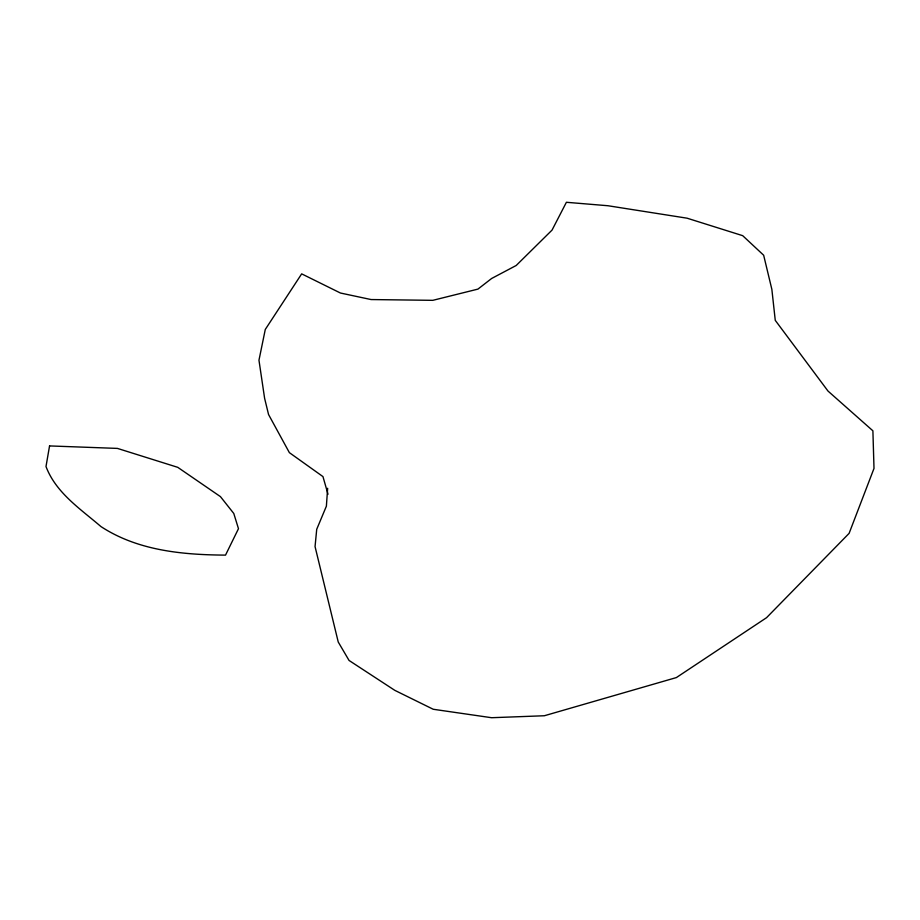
<?xml version="1.0" encoding="UTF-8"?>
<svg xmlns="http://www.w3.org/2000/svg" width="920" height="920" viewBox="0 0 920 920"><rect width="100%" height="100%" fill="white"/><g stroke="black" fill="none" stroke-linecap="round" stroke-linejoin="round"><path stroke-width="1.38" d="M327.647 488.267L326.381 506.184L316.721 529.287L315.054 546.595L338.238 642.01L349.059 660.456L394.784 690.333L433.216 709.262L491.591 717.715L544.352 715.748L676.372 677.58L766.544 617.699L849.114 533.358L874 468.418L872.896 430.813L827.988 391.046L775.261 320.344L771.857 289.34L763.657 255.231L742.693 235.669L687.079 218.189L607.947 205.735L566.398 202.285L552.046 230.092L516.2 265.489L491.648 278.472L477.928 289.11L432.803 300.334L371.07 299.552L340.434 293.02L301.668 273.861L265.282 329.464L258.968 360.214L264.603 398.291L268.559 414.529L289.374 452.64L322.954 476.594L328.014 494.258M49.553 445.924L46 466.532C55.901 492.844 80.477 508.955 100.924 526.55C137.747 550.678 182.608 554.829 225.526 555.116L238.475 528.689L233.783 513.475L220.443 496.627L177.767 467.337L117.449 448.408L49.553 445.924"/></g></svg>
